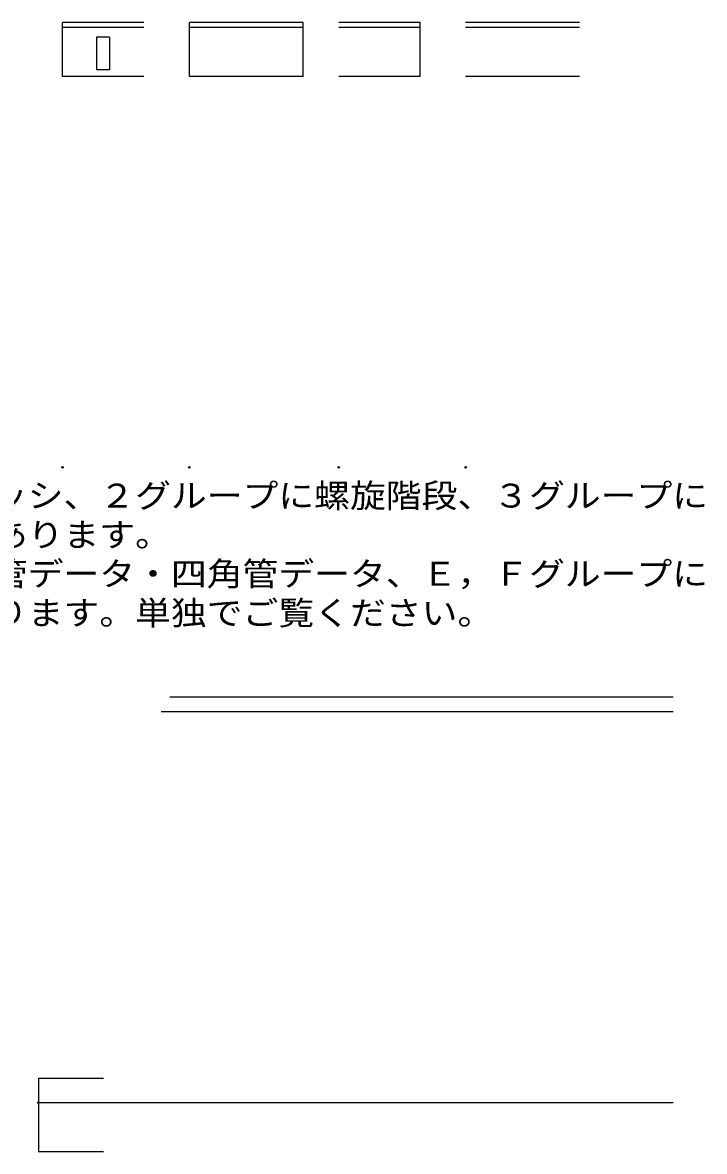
# Model space of a CAD drawing. Units: millimetres at full size, sheet at 1:200. Extents: x 1326 to 118101, y 837 to 80914.
# Drawn here: x 76216 to 118101, y 8926 to 78214 of the extents above; entities that cross this region are included whole.
import ezdxf
from ezdxf.enums import TextEntityAlignment as Align

# ---------------------------------------------------------------- set-up
doc = ezdxf.new("R2010")
doc.units = ezdxf.units.MM
doc.header["$LTSCALE"] = 200
doc.header["$PDMODE"] = 32
doc.header["$PDSIZE"] = 100
doc.layers.add('タイトル', color=6, linetype='Continuous')
for name, color, linetype, lineweight in [('北\u3000面', 7, 'Continuous', 9), ('搭屋北面', 7, 'Continuous', 9), ('搭屋南面', 7, 'Continuous', 9), ('搭屋東面', 7, 'Continuous', 9), ('搭屋西面', 7, 'Continuous', 9)]:
    doc.layers.add(name, color=color, linetype=linetype, lineweight=lineweight)
doc.styles.add('ＭＳ ゴシック', font='')
doc.styles.get('ＭＳ ゴシック').set_extended_font_data('MS Gothic')

msp = doc.modelspace()

# ---------------------------------------------------------------- linework, layer by layer
at = {"layer": '北\u3000面'}
for p, q in [((85260.9, 36825.9), (116187.6, 36825.9)), ((84729.6, 35925.9), (116187.6, 35925.9)), ((77187.6, 13425.9), (81187.6, 13425.9)), ((77187.6, 13425.9), (77187.6, 8925.9)), ((77187.6, 11925.9), (116187.6, 11925.9)), ((77187.6, 8925.9), (81187.6, 8925.9))]:
    msp.add_line(p, q, dxfattribs=at)
at = {"layer": '北\u3000面', "color": 5}
msp.add_point((77187.6, 11925.9), dxfattribs=at)
at = {"layer": '搭屋北面'}
for p, q in [((110434, 78214.3), (103434, 78214.3)), ((110434, 77914.3), (103434, 77914.3)), ((110434, 74914.3), (103434, 74914.3))]:
    msp.add_line(p, q, dxfattribs=at)
at = {"layer": '搭屋北面', "color": 5}
msp.add_point((103434, 50914.3), dxfattribs=at)
at = {"layer": '搭屋南面'}
for p, q in [((86462.5, 74914.3), (86462.5, 78214.3)), ((93462.5, 78214.3), (86462.5, 78214.3)), ((93462.5, 77914.3), (86462.5, 77914.3)), ((93462.5, 74914.3), (93462.5, 78214.3)), ((93462.5, 74914.3), (86462.5, 74914.3))]:
    msp.add_line(p, q, dxfattribs=at)
at = {"layer": '搭屋南面', "color": 5}
msp.add_point((86462.5, 50914.3), dxfattribs=at)
at = {"layer": '搭屋東面'}
for p, q in [((100636.3, 78214.3), (95636.3, 78214.3)), ((100636.3, 77914.3), (95636.3, 77914.3)), ((100636.3, 74914.3), (100636.3, 78214.3)), ((100636.3, 74914.3), (95636.3, 74914.3))]:
    msp.add_line(p, q, dxfattribs=at)
at = {"layer": '搭屋東面', "color": 5}
msp.add_point((95636.3, 50914.3), dxfattribs=at)
at = {"layer": '搭屋西面'}
for p, q in [((78664.9, 74914.3), (78664.9, 78214.3)), ((83664.9, 78214.3), (78664.9, 78214.3)), ((83664.9, 77914.3), (78664.9, 77914.3)), ((83664.9, 74914.3), (78664.9, 74914.3))]:
    msp.add_line(p, q, dxfattribs=at)
at = {"layer": '搭屋西面', "color": 4}
for p, q in [((80764.9, 77314.3), (80764.9, 75314.3)), ((81564.9, 77314.3), (80764.9, 77314.3)), ((81564.9, 77314.3), (81564.9, 75314.3)), ((81564.9, 75314.3), (80764.9, 75314.3))]:
    msp.add_line(p, q, dxfattribs=at)
at = {"layer": '搭屋西面', "color": 5}
msp.add_point((78664.9, 50914.3), dxfattribs=at)

# ---------------------------------------------------------------- texts
at = {"layer": 'タイトル', "style": 'ＭＳ ゴシック', "width": 1.1}
for s, p in [('１グループにサッシ、２グループに螺旋階段、３グループに', (58934.5, 48005.8)), ('外構データ例があります。', (58934.5, 45605.8)), ('Ｄグループに円管データ・四角管データ、Ｅ，Ｆグループに', (58934.5, 43205.8)), ('円データ例があります。単独でご覧ください。', (58934.5, 40805.8))]:
    msp.add_text(s, height=1466, dxfattribs=at).set_placement(p, align=Align.BOTTOM_LEFT)

doc.saveas('drawing.dxf')
